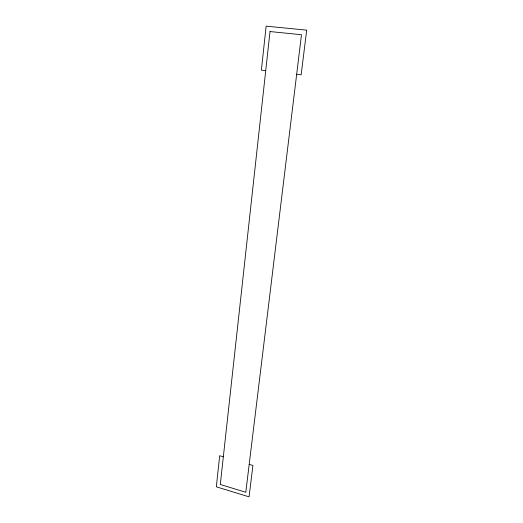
<?xml version="1.0" encoding="UTF-8"?>
<svg xmlns="http://www.w3.org/2000/svg" width="523" height="523" viewBox="0 0 523 523"><rect width="100%" height="100%" fill="white"/><g stroke="black" fill="none" stroke-linecap="round" stroke-linejoin="round"><path stroke-width="0.78" d="M265.73 70.644L261.376 70.128L266.129 26.15L306.674 30.151L301.156 74.828L296.672 74.299M223.334 456.801L219.686 455.736L216.326 486.808L249.059 496.85L252.936 465.457L249.196 464.365M270.018 31.557L220.294 484.494L245.797 492.28L301.483 34.727L270.018 31.557"/></g></svg>
